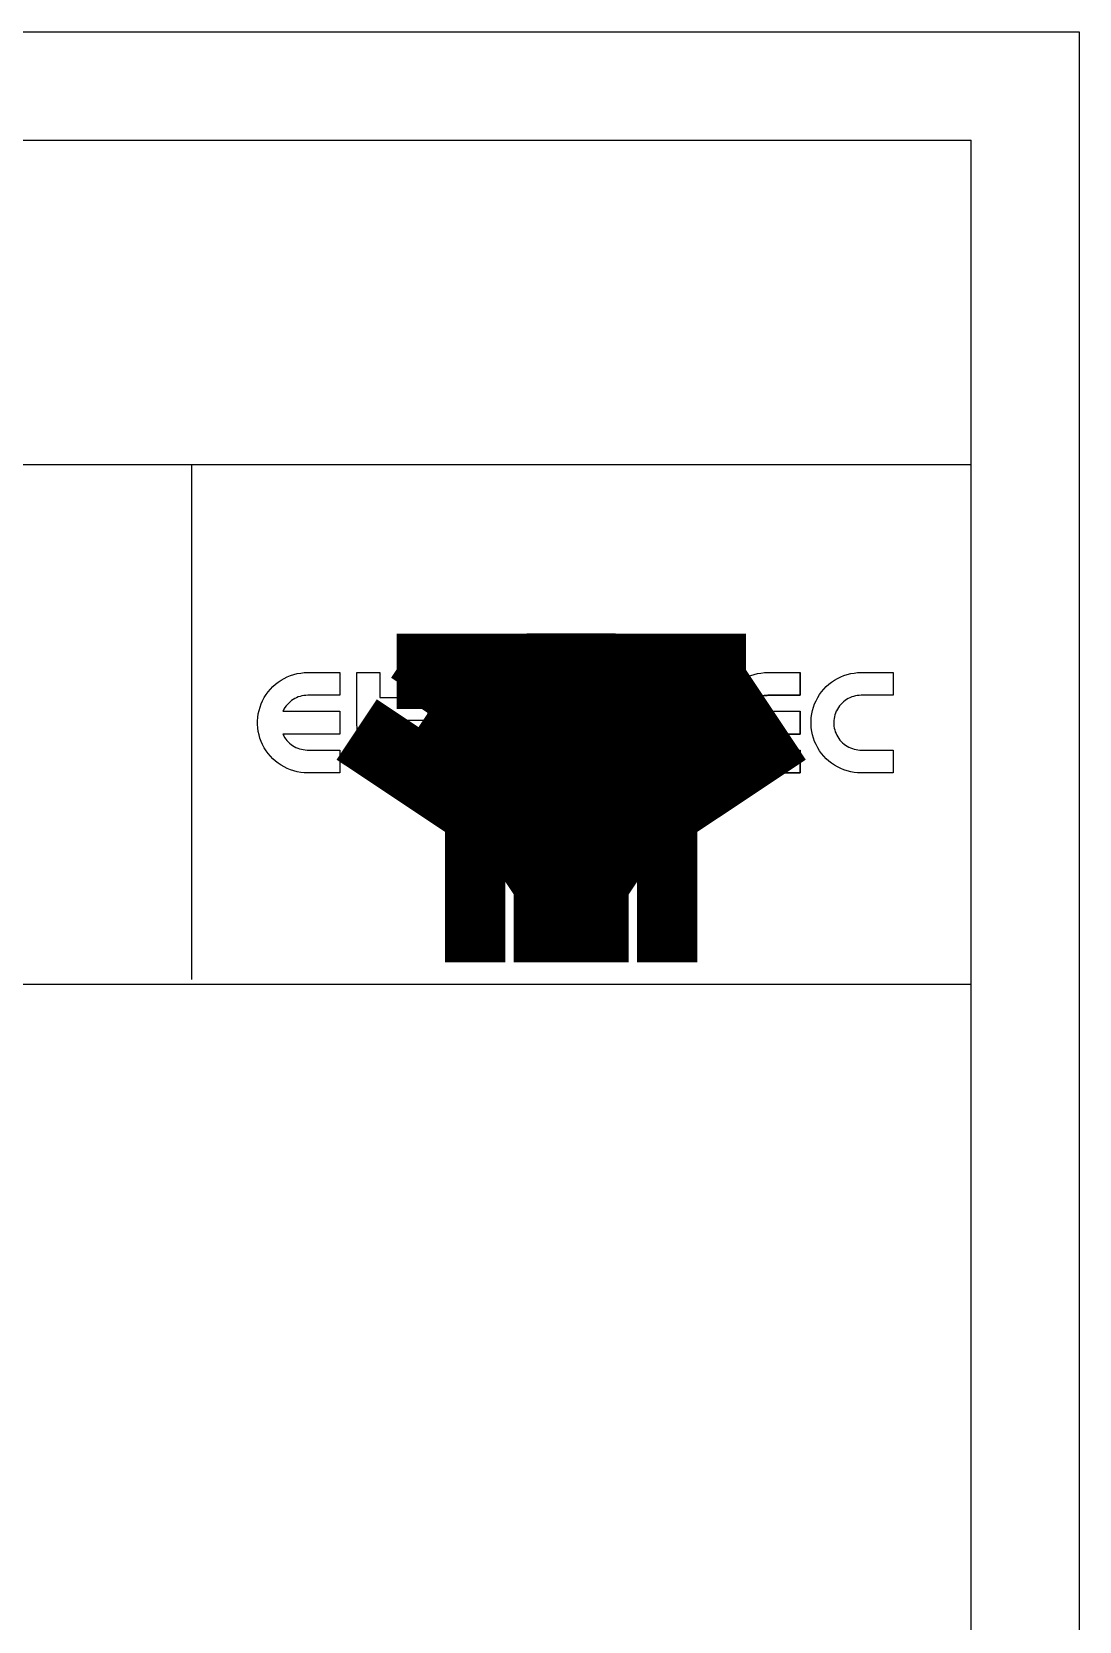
# Model space of a CAD drawing. Extents: x 0.2 to 49.5, y 17.6 to 52.5.
# Drawn here: x 43.78 to 49.46, y 43.89 to 52.51 of the extents above; entities that cross this region are included whole.
import ezdxf

# ---------------------------------------------------------------- set-up
doc = ezdxf.new("R2010")
doc.units = 0
doc.layers.get('0').update_dxf_attribs({"linetype": 'CONTINUOUS'})

msp = doc.modelspace()

# ---------------------------------------------------------------- linework, layer by layer
at = {"color": 7}
for points in [[(0.1546, 52.5138), (49.4628, 52.5138)], [(49.4628, 52.5138), (49.4628, 17.6458)], [(0.7416, 51.9268), (48.8758, 51.9268)], [(48.8758, 18.2328), (48.8758, 51.9268)], [(48.8758, 50.1658), (25.3957, 50.1658)], [(44.6493, 47.3751), (44.6493, 50.1658)], [(25.3957, 47.3482), (48.8758, 47.3482)]]:
    msp.add_lwpolyline(points, dxfattribs=at)
at = {"color": 5}
for points, const_width in [([(44.0047, 51.0599), (43.966, 51.0633), (43.9621, 51.0478), (43.9572, 51.0355), (43.9513, 51.0263), (43.94, 51.016), (43.927, 51.0098), (43.9124, 51.0078), (43.9005, 51.0091), (43.8896, 51.0129), (43.8797, 51.0193), (43.8683, 51.0308), (43.8587, 51.0453), (43.8508, 51.0628), (43.8448, 51.0845), (43.8412, 51.1117), (43.8397, 51.1442), (43.8498, 51.1297), (43.8613, 51.118), (43.8741, 51.1089), (43.8879, 51.1025), (43.9021, 51.0987), (43.9167, 51.0974), (43.9414, 51.1009), (43.9635, 51.1115), (43.983, 51.1292), (43.9982, 51.1525), (44.0073, 51.1799), (44.0103, 51.2115), (44.0089, 51.2331), (44.0046, 51.2536), (43.9975, 51.2731), (43.9878, 51.2906), (43.976, 51.3052), (43.9621, 51.3167), (43.9465, 51.3251), (43.9294, 51.3302), (43.9111, 51.3319), (43.8806, 51.3275), (43.8542, 51.3142), (43.8317, 51.2921), (43.8147, 51.2599), (43.8044, 51.2162), (43.801, 51.1611), (43.8048, 51.0992), (43.8161, 51.0497), (43.835, 51.0126), (43.857, 50.9902), (43.8836, 50.9767), (43.9148, 50.9722), (43.9382, 50.9748), (43.9586, 50.9826), (43.9761, 50.9955), (43.9899, 51.013), (43.9994, 51.0345), (44.0047, 51.0599)], 0.0000000783), ([(43.8458, 51.2117), (43.8467, 51.2264), (43.8496, 51.2407), (43.8543, 51.2545), (43.8608, 51.267), (43.8687, 51.2774), (43.8782, 51.2856), (43.8886, 51.2916), (43.8994, 51.2951), (43.9104, 51.2963), (43.9261, 51.2939), (43.9402, 51.2865), (43.9528, 51.2742), (43.9627, 51.2577), (43.9686, 51.2377), (43.9705, 51.2141), (43.9686, 51.1915), (43.9628, 51.1723), (43.953, 51.1566), (43.9403, 51.1449), (43.9256, 51.1379), (43.9089, 51.1356), (43.8922, 51.1379), (43.8773, 51.1449), (43.8642, 51.1566), (43.854, 51.1721), (43.8478, 51.1905), (43.8458, 51.2117)], 0.0000000783), ([(44.0709, 51.3259), (44.0709, 51.2766), (44.1152, 51.2766), (44.1152, 51.3259), (44.0709, 51.3259)], 0.0000000783), ([(44.1723, 51.2329), (44.2112, 51.2271), (44.2167, 51.2493), (44.2243, 51.267), (44.234, 51.2801), (44.2455, 51.2891), (44.2586, 51.2945), (44.2733, 51.2963), (44.2906, 51.294), (44.3061, 51.2869), (44.3196, 51.2752), (44.3301, 51.26), (44.3365, 51.2425), (44.3386, 51.2228), (44.3366, 51.2041), (44.3308, 51.1877), (44.321, 51.1737), (44.3083, 51.1629), (44.2935, 51.1565), (44.2765, 51.1543), (44.2685, 51.1549), (44.2594, 51.1565), (44.249, 51.1591), (44.2534, 51.1212), (44.2558, 51.1214), (44.2579, 51.1216), (44.2596, 51.1217), (44.2757, 51.1201), (44.2906, 51.1152), (44.3044, 51.1072), (44.3154, 51.0959), (44.3221, 51.0811), (44.3243, 51.0628), (44.3227, 51.0478), (44.3178, 51.0347), (44.3098, 51.0234), (44.2992, 51.0147), (44.2867, 51.0095), (44.2724, 51.0078), (44.2581, 51.0095), (44.2455, 51.0148), (44.2346, 51.0236), (44.2257, 51.036), (44.2192, 51.0518), (44.2151, 51.0712), (44.1762, 51.0635), (44.183, 51.0367), (44.1938, 51.0142), (44.2086, 50.9961), (44.2268, 50.9828), (44.2478, 50.9749), (44.2715, 50.9722), (44.2884, 50.9736), (44.3043, 50.9777), (44.3193, 50.9846), (44.3327, 50.9938), (44.3439, 51.0051), (44.3527, 51.0183), (44.3591, 51.0329), (44.363, 51.048), (44.3643, 51.0638), (44.3631, 51.0785), (44.3594, 51.0924), (44.3533, 51.1053), (44.3447, 51.117), (44.3338, 51.1269), (44.3206, 51.1351), (44.338, 51.1416), (44.3525, 51.1516), (44.3643, 51.165), (44.3729, 51.1814), (44.3781, 51.2004), (44.3799, 51.2218), (44.3765, 51.251), (44.3664, 51.2771), (44.3496, 51.3), (44.3276, 51.3179), (44.3021, 51.3285), (44.273, 51.3321), (44.2468, 51.329), (44.2237, 51.3198), (44.2037, 51.3045), (44.188, 51.2842), (44.1775, 51.2604), (44.1723, 51.2329)], 0.0000000783), ([(44.4782, 51.1349), (44.4635, 51.1274), (44.4515, 51.118), (44.4423, 51.1068), (44.4359, 51.0938), (44.432, 51.0792), (44.4307, 51.063), (44.4334, 51.0388), (44.4417, 51.0172), (44.4555, 50.9984), (44.4739, 50.9839), (44.496, 50.9751), (44.5217, 50.9722), (44.5476, 50.9752), (44.5698, 50.9841), (44.5885, 50.999), (44.6026, 51.0182), (44.611, 51.0399), (44.6138, 51.0642), (44.6125, 51.0799), (44.6087, 51.0941), (44.6022, 51.1069), (44.5932, 51.118), (44.5815, 51.1274), (44.5671, 51.1349), (44.585, 51.1434), (44.5998, 51.1547), (44.6115, 51.169), (44.62, 51.1857), (44.6251, 51.2044), (44.6268, 51.2252), (44.6236, 51.2537), (44.614, 51.279), (44.598, 51.3011), (44.5768, 51.3182), (44.5516, 51.3285), (44.5223, 51.3319), (44.4931, 51.3284), (44.4679, 51.3181), (44.4467, 51.301), (44.4307, 51.2787), (44.4211, 51.2531), (44.4179, 51.224), (44.4197, 51.2023), (44.4249, 51.1832), (44.4336, 51.1665), (44.4455, 51.1526), (44.4604, 51.1421), (44.4782, 51.1349)], 0.0000000783), ([(44.4579, 51.2242), (44.4588, 51.2364), (44.4614, 51.2484), (44.4658, 51.26), (44.4719, 51.2707), (44.4797, 51.2796), (44.4893, 51.2868), (44.4999, 51.2921), (44.5111, 51.2953), (44.5228, 51.2963), (44.5403, 51.2941), (44.5556, 51.2874), (44.5688, 51.2764), (44.5789, 51.2619), (44.585, 51.245), (44.587, 51.2257), (44.5849, 51.2061), (44.5787, 51.1888), (44.5683, 51.174), (44.5548, 51.1627), (44.5392, 51.1559), (44.5215, 51.1536), (44.5042, 51.1558), (44.489, 51.1626), (44.476, 51.1738), (44.4659, 51.1884), (44.4599, 51.2052), (44.4579, 51.2242)], 0.0000000783), ([(44.6646, 51.2336), (44.7055, 51.2298), (44.7098, 51.25), (44.7169, 51.2667), (44.7266, 51.2796), (44.7384, 51.2889), (44.7516, 51.2945), (44.7665, 51.2963), (44.7842, 51.2937), (44.8001, 51.2858), (44.814, 51.2728), (44.8248, 51.2554), (44.8313, 51.2345), (44.8335, 51.2103), (44.8314, 51.1874), (44.8252, 51.1679), (44.8148, 51.1519), (44.801, 51.14), (44.7847, 51.1329), (44.7658, 51.1305), (44.7537, 51.1316), (44.7424, 51.1348), (44.7319, 51.14), (44.7225, 51.147), (44.7146, 51.1552), (44.7081, 51.1647), (44.6715, 51.1594), (44.7022, 50.9785), (44.8599, 50.9785), (44.8599, 51.0198), (44.7334, 51.0198), (44.7163, 51.1144), (44.7356, 51.1022), (44.7556, 51.0948), (44.7762, 51.0923), (44.8024, 51.0959), (44.8258, 51.1065), (44.8462, 51.1243), (44.8621, 51.1476), (44.8716, 51.175), (44.8748, 51.2065), (44.872, 51.2369), (44.8636, 51.2644), (44.8497, 51.2891), (44.8269, 51.3129), (44.7992, 51.3271), (44.7665, 51.3319), (44.7394, 51.3289), (44.7159, 51.3199), (44.6959, 51.305), (44.6802, 51.2851), (44.6698, 51.2613), (44.6646, 51.2336)], 0.0000000783), ([(44.9327, 51.3259), (44.9327, 51.2766), (44.9771, 51.2766), (44.9771, 51.3259), (44.9327, 51.3259)], 0.0000000783), ([(45.0339, 51.1522), (45.0352, 51.1132), (45.0391, 51.0797), (45.0455, 51.0516), (45.0545, 51.0282), (45.0659, 51.0086), (45.0799, 50.9929), (45.0964, 50.9814), (45.1155, 50.9745), (45.1373, 50.9722), (45.1536, 50.9735), (45.1685, 50.9773), (45.182, 50.9836), (45.1941, 50.9924), (45.2047, 51.0033), (45.2138, 51.0165), (45.2216, 51.0319), (45.2281, 51.0494), (45.2335, 51.0689), (45.2375, 51.0919), (45.2398, 51.1196), (45.2406, 51.1522), (45.2394, 51.1908), (45.2355, 51.2242), (45.2292, 51.2522), (45.2203, 51.2757), (45.2089, 51.2953), (45.1949, 51.3111), (45.1784, 51.3226), (45.1592, 51.3296), (45.1373, 51.3319), (45.1089, 51.3278), (45.0849, 51.3156), (45.0653, 51.2954), (45.0479, 51.2599), (45.0374, 51.2122), (45.0339, 51.1522)], 0.0000000783), ([(45.0739, 51.1522), (45.076, 51.2035), (45.082, 51.242), (45.0922, 51.2676), (45.1053, 51.2836), (45.1204, 51.2931), (45.1373, 51.2963), (45.1542, 51.2931), (45.1692, 51.2835), (45.1824, 51.2675), (45.1925, 51.2419), (45.1986, 51.2034), (45.2006, 51.1522), (45.1986, 51.1007), (45.1925, 51.0622), (45.1824, 51.0366), (45.1692, 51.0207), (45.154, 51.0112), (45.1368, 51.008), (45.1202, 51.0108), (45.1059, 51.0192), (45.094, 51.0332), (45.0829, 51.0608), (45.0762, 51.1004), (45.0739, 51.1522)], 0.0000000783), ([(45.4268, 51.3259), (45.3879, 51.3259), (45.3879, 51.0503), (45.3775, 51.0602), (45.3653, 51.0702), (45.351, 51.0801), (45.3363, 51.0892), (45.3227, 51.0966), (45.31, 51.1024), (45.31, 51.0606), (45.3309, 51.0485), (45.3499, 51.0347), (45.3671, 51.0193), (45.3818, 51.0033), (45.3934, 50.9876), (45.4017, 50.9722), (45.4268, 50.9722), (45.4268, 51.3259)], 0.0000000783), ([(45.5483, 51.3259), (45.5483, 51.2766), (45.5926, 51.2766), (45.5926, 51.3259), (45.5483, 51.3259)], 0.0000000783), ([(45.6495, 51.1522), (45.6508, 51.1132), (45.6547, 51.0797), (45.6611, 51.0516), (45.67, 51.0282), (45.6815, 51.0086), (45.6955, 50.9929), (45.712, 50.9814), (45.7311, 50.9745), (45.7529, 50.9722), (45.7692, 50.9735), (45.7841, 50.9773), (45.7976, 50.9836), (45.8097, 50.9924), (45.8203, 51.0033), (45.8294, 51.0165), (45.8372, 51.0319), (45.8437, 51.0494), (45.8491, 51.0689), (45.853, 51.0919), (45.8554, 51.1196), (45.8562, 51.1522), (45.8549, 51.1908), (45.8511, 51.2242), (45.8448, 51.2522), (45.8359, 51.2757), (45.8244, 51.2953), (45.8105, 51.3111), (45.7939, 51.3226), (45.7747, 51.3296), (45.7529, 51.3319), (45.7245, 51.3278), (45.7005, 51.3156), (45.6809, 51.2954), (45.6634, 51.2599), (45.653, 51.2122), (45.6495, 51.1522)], 0.0000000783), ([(45.6895, 51.1522), (45.6915, 51.2035), (45.6976, 51.242), (45.7078, 51.2676), (45.7209, 51.2836), (45.7359, 51.2931), (45.7529, 51.2963), (45.7698, 51.2931), (45.7848, 51.2835), (45.7979, 51.2675), (45.8081, 51.2419), (45.8142, 51.2034), (45.8162, 51.1522), (45.8142, 51.1007), (45.8081, 51.0622), (45.7979, 51.0366), (45.7848, 51.0207), (45.7696, 51.0112), (45.7524, 51.008), (45.7358, 51.0108), (45.7215, 51.0192), (45.7096, 51.0332), (45.6984, 51.0608), (45.6917, 51.1004), (45.6895, 51.1522)], 0.0000000783), ([(45.9176, 51.3259), (45.9176, 51.2766), (45.962, 51.2766), (45.962, 51.3259), (45.9176, 51.3259)], 0.0000000783), ([(46.0417, 51.3259), (46.0417, 50.9737), (46.0837, 50.9737), (46.0837, 51.3259), (46.0417, 51.3259)], 0.0000000783), ([(44.4705, 51.0616), (44.4721, 51.0772), (44.4769, 51.0908), (44.4849, 51.1024), (44.4956, 51.1112), (44.5081, 51.1165), (44.5226, 51.1183), (44.5367, 51.1165), (44.5489, 51.1113), (44.5594, 51.1026), (44.5674, 51.0913), (44.5722, 51.0784), (44.5738, 51.064), (44.5722, 51.049), (44.5672, 51.0356), (44.559, 51.024), (44.5483, 51.015), (44.536, 51.0096), (44.5221, 51.0078), (44.5081, 51.0095), (44.4958, 51.0148), (44.4852, 51.0236), (44.477, 51.0349), (44.4721, 51.0476), (44.4705, 51.0616)], 0.0000000783), ([(46.4672, 48.8411), (46.4672, 49.2492)], 1.415), ([(46.947, 48.8411), (46.947, 49.2492)], 1.415), ([(46.4672, 48.8411), (46.3191, 48.6187)], 1.415), ([(46.6454, 48.8411), (46.4154, 48.4957)], 1.415), ([(46.7688, 48.8411), (46.9987, 48.4957)], 1.415), ([(46.947, 48.8411), (47.3909, 48.1743)], 1.415), ([(46.7071, 48.7107), (46.35, 48.1743)], 1.415), ([(46.7071, 48.7107), (47.0642, 48.1743)], 1.415), ([(46.7071, 48.6438), (46.3945, 48.1743)], 1.415), ([(46.7071, 48.6438), (47.0196, 48.1743)], 1.415), ([(47.1412, 49.242), (47.1412, 49.0937), (47.1972, 49.0937), (47.2063, 49.0939), (47.2138, 49.0943), (47.2198, 49.0951), (47.2267, 49.0967), (47.2328, 49.099), (47.2381, 49.1021), (47.2427, 49.1059), (47.2466, 49.1107), (47.25, 49.1164), (47.2525, 49.1227), (47.254, 49.1295), (47.2545, 49.1366), (47.2531, 49.1486), (47.2491, 49.1593), (47.2424, 49.1686), (47.2322, 49.1759), (47.2177, 49.1803), (47.1989, 49.1817), (47.1609, 49.1817), (47.1609, 49.242), (47.1412, 49.242)], 0.0000000783), ([(47.3473, 49.2288), (47.3406, 49.234), (47.3341, 49.238), (47.3278, 49.2409), (47.3214, 49.2429), (47.3147, 49.2441), (47.3077, 49.2445), (47.2968, 49.2435), (47.2877, 49.2406), (47.2805, 49.2358), (47.2752, 49.2295), (47.272, 49.2222), (47.271, 49.2137), (47.2714, 49.2086), (47.2726, 49.2038), (47.2746, 49.1993), (47.2772, 49.1952), (47.2803, 49.1917), (47.284, 49.1888), (47.288, 49.1864), (47.2924, 49.1844), (47.2971, 49.1829), (47.3013, 49.1819), (47.3066, 49.181), (47.3133, 49.1801), (47.3267, 49.1783), (47.3375, 49.1762), (47.3457, 49.1738), (47.3458, 49.1717), (47.3458, 49.1701), (47.3458, 49.1691), (47.3453, 49.1624), (47.3436, 49.1572), (47.3407, 49.1534), (47.3353, 49.15), (47.3284, 49.1479), (47.3199, 49.1472), (47.3121, 49.1477), (47.3058, 49.1492), (47.301, 49.1517), (47.2972, 49.1555), (47.2942, 49.1608), (47.2919, 49.1677), (47.2741, 49.1652), (47.2761, 49.1581), (47.2787, 49.152), (47.2821, 49.1468), (47.2864, 49.1424), (47.2917, 49.1388), (47.2982, 49.1359), (47.3056, 49.1338), (47.3137, 49.1326), (47.3226, 49.1322), (47.3312, 49.1325), (47.3386, 49.1336), (47.3449, 49.1354), (47.3502, 49.1377), (47.3544, 49.1405), (47.3576, 49.1435), (47.36, 49.1471), (47.3619, 49.1512), (47.3632, 49.1559), (47.3638, 49.1599), (47.3641, 49.1655), (47.3642, 49.1727), (47.3642, 49.197), (47.3643, 49.2119), (47.3647, 49.2226), (47.3653, 49.2291), (47.3664, 49.2336), (47.3679, 49.2379), (47.3699, 49.242), (47.3509, 49.242), (47.3492, 49.2381), (47.348, 49.2336), (47.3473, 49.2288)], 0.0000000783), ([(47.3457, 49.1881), (47.338, 49.1907), (47.3281, 49.193), (47.316, 49.195), (47.3092, 49.1961), (47.3039, 49.1973), (47.3001, 49.1986), (47.2972, 49.2002), (47.2948, 49.2022), (47.2929, 49.2046), (47.2915, 49.2073), (47.2907, 49.2101), (47.2904, 49.2132), (47.291, 49.2178), (47.2928, 49.2218), (47.2959, 49.2254), (47.3002, 49.2281), (47.3055, 49.2297), (47.312, 49.2302), (47.3188, 49.2297), (47.325, 49.2282), (47.3308, 49.2256), (47.3357, 49.2222), (47.3398, 49.218), (47.3428, 49.213), (47.3444, 49.2082), (47.3454, 49.2022), (47.3457, 49.1948), (47.3457, 49.1881)], 0.0000000783), ([(47.4625, 49.2027), (47.4804, 49.205), (47.4775, 49.2165), (47.4724, 49.2261), (47.4654, 49.234), (47.4567, 49.2398), (47.4468, 49.2433), (47.4357, 49.2445), (47.422, 49.2429), (47.4101, 49.2381), (47.4002, 49.2301), (47.3928, 49.2191), (47.3883, 49.2053), (47.3868, 49.1887), (47.3875, 49.1776), (47.3894, 49.1674), (47.3926, 49.1583), (47.3971, 49.1503), (47.403, 49.1438), (47.4102, 49.1387), (47.4182, 49.1351), (47.4268, 49.1329), (47.4358, 49.1322), (47.4468, 49.1331), (47.4563, 49.1361), (47.4644, 49.141), (47.471, 49.1477), (47.4757, 49.1561), (47.4787, 49.1662), (47.461, 49.1689), (47.4589, 49.1623), (47.4559, 49.1568), (47.452, 49.1526), (47.4475, 49.1496), (47.4423, 49.1477), (47.4365, 49.1471), (47.4279, 49.1482), (47.4205, 49.1515), (47.4141, 49.157), (47.4094, 49.1649), (47.4065, 49.1753), (47.4055, 49.1882), (47.4065, 49.2013), (47.4092, 49.2118), (47.4138, 49.2197), (47.4199, 49.2251), (47.4272, 49.2284), (47.4355, 49.2295), (47.4423, 49.2288), (47.4482, 49.2266), (47.4534, 49.2229), (47.4576, 49.2178), (47.4607, 49.211), (47.4625, 49.2027)], 0.0000000783), ([(47.4961, 49.242), (47.4961, 49.0937), (47.5143, 49.0937), (47.5143, 49.1783), (47.5574, 49.1346), (47.581, 49.1346), (47.5399, 49.1745), (47.5852, 49.242), (47.5627, 49.242), (47.5272, 49.1871), (47.5143, 49.1994), (47.5143, 49.242), (47.4961, 49.242)], 0.0000000783), ([(47.6698, 49.2288), (47.6631, 49.234), (47.6566, 49.238), (47.6503, 49.2409), (47.6439, 49.2429), (47.6372, 49.2441), (47.6302, 49.2445), (47.6193, 49.2435), (47.6102, 49.2406), (47.603, 49.2358), (47.5977, 49.2295), (47.5945, 49.2222), (47.5935, 49.2137), (47.5939, 49.2086), (47.5951, 49.2038), (47.5971, 49.1993), (47.5997, 49.1952), (47.6028, 49.1917), (47.6065, 49.1888), (47.6105, 49.1864), (47.6149, 49.1844), (47.6196, 49.1829), (47.6238, 49.1819), (47.6291, 49.181), (47.6358, 49.1801), (47.6492, 49.1783), (47.66, 49.1762), (47.6682, 49.1738), (47.6683, 49.1717), (47.6683, 49.1701), (47.6683, 49.1691), (47.6678, 49.1624), (47.666, 49.1572), (47.6632, 49.1534), (47.6578, 49.15), (47.6509, 49.1479), (47.6424, 49.1472), (47.6346, 49.1477), (47.6283, 49.1492), (47.6235, 49.1517), (47.6197, 49.1555), (47.6167, 49.1608), (47.6144, 49.1677), (47.5966, 49.1652), (47.5986, 49.1581), (47.6012, 49.152), (47.6046, 49.1468), (47.6089, 49.1424), (47.6142, 49.1388), (47.6207, 49.1359), (47.6281, 49.1338), (47.6362, 49.1326), (47.6451, 49.1322), (47.6537, 49.1325), (47.6611, 49.1336), (47.6674, 49.1354), (47.6727, 49.1377), (47.6769, 49.1405), (47.6801, 49.1435), (47.6825, 49.1471), (47.6844, 49.1512), (47.6857, 49.1559), (47.6863, 49.1599), (47.6866, 49.1655), (47.6867, 49.1727), (47.6867, 49.197), (47.6868, 49.2119), (47.6872, 49.2226), (47.6878, 49.2291), (47.6889, 49.2336), (47.6904, 49.2379), (47.6924, 49.242), (47.6734, 49.242), (47.6717, 49.2381), (47.6705, 49.2336), (47.6698, 49.2288)], 0.0000000783), ([(47.6682, 49.1881), (47.6605, 49.1907), (47.6506, 49.193), (47.6385, 49.195), (47.6317, 49.1961), (47.6264, 49.1973), (47.6226, 49.1986), (47.6197, 49.2002), (47.6173, 49.2022), (47.6154, 49.2046), (47.614, 49.2073), (47.6132, 49.2101), (47.6129, 49.2132), (47.6135, 49.2178), (47.6153, 49.2218), (47.6184, 49.2254), (47.6226, 49.2281), (47.628, 49.2297), (47.6345, 49.2302), (47.6413, 49.2297), (47.6475, 49.2282), (47.6533, 49.2256), (47.6582, 49.2222), (47.6623, 49.218), (47.6653, 49.213), (47.6669, 49.2082), (47.6679, 49.2022), (47.6682, 49.1948), (47.6682, 49.1881)], 0.0000000783), ([(47.7116, 49.251), (47.7293, 49.2536), (47.7304, 49.2586), (47.7325, 49.2625), (47.7354, 49.2655), (47.7405, 49.2683), (47.7467, 49.27), (47.754, 49.2706), (47.7617, 49.27), (47.7683, 49.2683), (47.7735, 49.2655), (47.7776, 49.2617), (47.7807, 49.257), (47.7828, 49.2514), (47.7836, 49.2463), (47.784, 49.2385), (47.7841, 49.228), (47.7755, 49.2358), (47.7656, 49.2405), (47.7544, 49.242), (47.7407, 49.2403), (47.7293, 49.2349), (47.7201, 49.2261), (47.7133, 49.2147), (47.7093, 49.2019), (47.7079, 49.1877), (47.7085, 49.1777), (47.7104, 49.1683), (47.7135, 49.1593), (47.7177, 49.1513), (47.7231, 49.1446), (47.7296, 49.1392), (47.7371, 49.1353), (47.7454, 49.1329), (47.7545, 49.1322), (47.7664, 49.1339), (47.7769, 49.139), (47.7858, 49.1475), (47.7858, 49.1346), (47.8026, 49.1346), (47.8026, 49.2275), (47.8021, 49.2426), (47.8004, 49.2544), (47.7975, 49.263), (47.7934, 49.2695), (47.788, 49.2751), (47.7813, 49.2796), (47.7734, 49.283), (47.7643, 49.285), (47.7541, 49.2857), (47.7421, 49.2847), (47.7317, 49.2818), (47.723, 49.277), (47.7165, 49.2703), (47.7126, 49.2616), (47.7116, 49.251)], 0.0000000783), ([(47.7266, 49.1864), (47.7276, 49.1992), (47.7304, 49.2095), (47.735, 49.2173), (47.7411, 49.2227), (47.7481, 49.2259), (47.7561, 49.227), (47.764, 49.2259), (47.771, 49.2227), (47.7771, 49.2173), (47.7818, 49.2096), (47.7847, 49.1995), (47.7856, 49.187), (47.7847, 49.1749), (47.7817, 49.165), (47.7769, 49.1573), (47.7706, 49.1517), (47.7636, 49.1483), (47.7558, 49.1472), (47.7481, 49.1483), (47.7412, 49.1516), (47.7351, 49.1571), (47.7304, 49.1647), (47.7276, 49.1745), (47.7266, 49.1864)], 0.0000000783), ([(47.8302, 49.1346), (47.8485, 49.1346), (47.8485, 49.242), (47.8302, 49.242), (47.8302, 49.1346)], 0.0000000783), ([(47.8762, 49.242), (47.8762, 49.1346), (47.8926, 49.1346), (47.8926, 49.1499), (47.9016, 49.14), (47.913, 49.1341), (47.9268, 49.1322), (47.9331, 49.1325), (47.939, 49.1337), (47.9446, 49.1356), (47.9496, 49.1382), (47.9537, 49.1413), (47.9568, 49.1448), (47.9593, 49.1488), (47.9612, 49.1533), (47.9625, 49.1583), (47.9631, 49.1625), (47.9634, 49.1684), (47.9635, 49.176), (47.9635, 49.242), (47.9453, 49.242), (47.9453, 49.1767), (47.9451, 49.1699), (47.9444, 49.1643), (47.9432, 49.16), (47.9414, 49.1566), (47.9389, 49.1537), (47.9356, 49.1512), (47.9318, 49.1494), (47.9276, 49.1483), (47.9229, 49.1479), (47.9155, 49.1488), (47.9088, 49.1512), (47.9029, 49.1553), (47.8982, 49.1617), (47.8953, 49.1711), (47.8944, 49.1834), (47.8944, 49.242), (47.8762, 49.242)], 0.0000000783), ([(47.9881, 49.251), (48.0058, 49.2536), (48.007, 49.2586), (48.0091, 49.2625), (48.012, 49.2655), (48.0171, 49.2683), (48.0232, 49.27), (48.0305, 49.2706), (48.0383, 49.27), (48.0448, 49.2683), (48.05, 49.2655), (48.0541, 49.2617), (48.0572, 49.257), (48.0593, 49.2514), (48.0601, 49.2463), (48.0606, 49.2385), (48.0607, 49.228), (48.0521, 49.2358), (48.0421, 49.2405), (48.0309, 49.242), (48.0173, 49.2403), (48.0058, 49.2349), (47.9966, 49.2261), (47.9899, 49.2147), (47.9858, 49.2019), (47.9845, 49.1877), (47.9851, 49.1777), (47.9869, 49.1683), (47.99, 49.1593), (47.9943, 49.1513), (47.9997, 49.1446), (48.0062, 49.1392), (48.0136, 49.1353), (48.0219, 49.1329), (48.031, 49.1322), (48.043, 49.1339), (48.0534, 49.139), (48.0624, 49.1475), (48.0624, 49.1346), (48.0792, 49.1346), (48.0792, 49.2275), (48.0786, 49.2426), (48.0769, 49.2544), (48.0741, 49.263), (48.07, 49.2695), (48.0646, 49.2751), (48.0579, 49.2796), (48.0499, 49.283), (48.0408, 49.285), (48.0306, 49.2857), (48.0186, 49.2847), (48.0083, 49.2818), (47.9995, 49.277), (47.993, 49.2703), (47.9892, 49.2616), (47.9881, 49.251)], 0.0000000783), ([(48.0032, 49.1864), (48.0041, 49.1992), (48.0069, 49.2095), (48.0116, 49.2173), (48.0177, 49.2227), (48.0247, 49.2259), (48.0326, 49.227), (48.0405, 49.2259), (48.0476, 49.2227), (48.0537, 49.2173), (48.0584, 49.2096), (48.0612, 49.1995), (48.0622, 49.187), (48.0612, 49.1749), (48.0583, 49.165), (48.0534, 49.1573), (48.0472, 49.1517), (48.0402, 49.1483), (48.0323, 49.1472), (48.0246, 49.1483), (48.0178, 49.1516), (48.0117, 49.1571), (48.007, 49.1647), (48.0041, 49.1745), (48.0032, 49.1864)], 0.0000000783), ([(46.2413, 48.5018), (46.0232, 48.1743)], 1.415), ([(46.4154, 48.4957), (46.564, 48.4957)], 1.415), ([(46.8502, 48.4957), (46.9987, 48.4957)], 1.415), ([(47.1992, 49.1642), (47.2107, 49.1634), (47.2197, 49.1611), (47.2262, 49.1571), (47.2307, 49.1518), (47.2333, 49.1451), (47.2342, 49.1372), (47.2337, 49.1313), (47.2321, 49.126), (47.2295, 49.1213), (47.2261, 49.1174), (47.2219, 49.1144), (47.2171, 49.1125), (47.2129, 49.1118), (47.2068, 49.1114), (47.1988, 49.1112), (47.1609, 49.1112), (47.1609, 49.1642), (47.1992, 49.1642)], 0.0000000783), ([(47.8302, 49.1146), (47.8302, 49.0937), (47.8485, 49.0937), (47.8485, 49.1146), (47.8302, 49.1146)], 0.0000000783), ([(46.0232, 48.1743), (46.35, 48.1743)], 1.415), ([(46.3945, 48.1743), (47.0196, 48.1743)], 1.415), ([(47.0642, 48.1743), (47.3909, 48.1743)], 1.415)]:
    msp.add_lwpolyline(points, dxfattribs=dict(at, const_width=const_width))
at = {"color": 9}
msp.add_lwpolyline([(46.6454, 48.8411), (46.4154, 48.4957), (46.564, 48.4957), (46.35, 48.1743), (46.0232, 48.1743), (46.2379, 48.4968), (46.2569, 48.4953), (46.2758, 48.4952), (46.2873, 48.4957), (46.3824, 48.4957), (46.3824, 48.6187), (46.3191, 48.6187), (46.4672, 48.8411), (46.4672, 49.2492), (46.947, 49.2492), (46.947, 48.8411), (47.0469, 48.691), (47.0469, 48.4957), (47.1705, 48.4957), (47.1705, 48.5053), (47.3909, 48.1743), (47.0642, 48.1743), (46.8502, 48.4957), (46.9987, 48.4957), (46.7688, 48.8411), (46.7688, 49.039), (46.6454, 49.039), (46.6454, 48.8411)], dxfattribs=at)
at = {"color": 5}
for points in [[(45.4524, 48.8288), (45.4524, 48.7052), (45.1428, 48.7052), (45.1474, 48.696), (45.1527, 48.6871), (45.1586, 48.6785), (45.165, 48.6704), (45.172, 48.6628), (45.1796, 48.6557), (45.1876, 48.6491), (45.196, 48.6432), (45.2048, 48.6378), (45.214, 48.633), (45.2235, 48.6289), (45.2333, 48.6255), (45.2433, 48.6227), (45.2534, 48.6207), (45.2637, 48.6193), (45.274, 48.6187), (45.2776, 48.6187), (45.4524, 48.6187), (45.4524, 48.4957), (45.2586, 48.4957), (45.2398, 48.4977), (45.2211, 48.501), (45.2026, 48.5056), (45.1846, 48.5115), (45.167, 48.5186), (45.1499, 48.5269), (45.1335, 48.5364), (45.1177, 48.547), (45.1028, 48.5587), (45.0887, 48.5714), (45.0755, 48.5851), (45.0633, 48.5996), (45.0521, 48.615), (45.0421, 48.6311), (45.0332, 48.6478), (45.0254, 48.6652), (45.0189, 48.683), (45.0137, 48.7012), (45.0098, 48.7198), (45.0071, 48.7386), (45.0058, 48.7575), (45.0058, 48.7765), (45.0071, 48.7955), (45.0098, 48.8143), (45.0137, 48.8328), (45.019, 48.8511), (45.0254, 48.8689), (45.0332, 48.8863), (45.0421, 48.903), (45.0521, 48.9191), (45.0633, 48.9345), (45.0755, 48.949), (45.0887, 48.9627), (45.1028, 48.9754), (45.1178, 48.9871), (45.1335, 48.9977), (45.1499, 49.0072), (45.167, 49.0155), (45.1846, 49.0226), (45.2027, 49.0285), (45.2211, 49.0331), (45.2398, 49.0364), (45.2586, 49.0383), (45.2776, 49.039), (45.4524, 49.039), (45.4524, 48.9154), (45.2776, 48.9154), (45.2673, 48.915), (45.257, 48.9139), (45.2468, 48.9121), (45.2367, 48.9096), (45.2269, 48.9064), (45.2173, 48.9026), (45.208, 48.898), (45.199, 48.8928), (45.1904, 48.8871), (45.1823, 48.8807), (45.1746, 48.8737), (45.1674, 48.8663), (45.1607, 48.8584), (45.1546, 48.85), (45.1491, 48.8412), (45.1443, 48.8321), (45.1428, 48.8288), (45.4524, 48.8288)], [(45.6687, 48.7793), (45.6682, 48.7689), (45.6685, 48.7586), (45.6694, 48.7483), (45.6711, 48.7381), (45.6735, 48.728), (45.6765, 48.7181), (45.6803, 48.7084), (45.6847, 48.6991), (45.6898, 48.69), (45.6954, 48.6814), (45.7017, 48.6731), (45.7085, 48.6654), (45.7159, 48.6581), (45.7237, 48.6513), (45.732, 48.6451), (45.7408, 48.6395), (45.7498, 48.6345), (45.7592, 48.6302), (45.7689, 48.6265), (45.7788, 48.6236), (45.7889, 48.6213), (45.7992, 48.6197), (45.8095, 48.6189), (45.8166, 48.6187), (45.9306, 48.6187), (45.9306, 48.4957), (45.7976, 48.4957), (45.7787, 48.4977), (45.76, 48.501), (45.7416, 48.5056), (45.7235, 48.5115), (45.7059, 48.5186), (45.6889, 48.5269), (45.6724, 48.5364), (45.6567, 48.547), (45.6417, 48.5587), (45.6276, 48.5714), (45.6145, 48.5851), (45.6023, 48.5996), (45.5911, 48.615), (45.581, 48.6311), (45.5721, 48.6478), (45.5644, 48.6652), (45.5579, 48.683), (45.5527, 48.7012), (45.5487, 48.7198), (45.5461, 48.7386), (45.5448, 48.7575), (45.5446, 48.767), (45.5446, 49.039), (45.6682, 49.039), (45.6682, 48.9029), (45.9306, 48.9029), (45.9306, 48.7793), (45.6687, 48.7793)], [(45.9964, 49.039), (46.12, 49.039)], [(45.9964, 48.767), (45.9964, 49.039)], [(46.2684, 48.6187), (46.3824, 48.6187), (46.3824, 48.4957), (46.2873, 48.4957), (46.2684, 48.4951), (46.2494, 48.4957), (46.2305, 48.4977), (46.2118, 48.501), (46.1934, 48.5056), (46.1753, 48.5115), (46.1577, 48.5186), (46.1407, 48.5269), (46.1242, 48.5364), (46.1085, 48.547), (46.0935, 48.5587), (46.0794, 48.5714), (46.0663, 48.585), (46.054, 48.5996), (46.0429, 48.6149), (46.0328, 48.631), (46.0239, 48.6478), (46.0162, 48.6651), (46.0097, 48.683), (46.0045, 48.7012), (46.0005, 48.7198), (45.9979, 48.7386), (45.9966, 48.7575), (45.9964, 48.767), (45.9964, 49.039), (46.12, 49.039), (46.12, 48.9029), (46.3824, 48.9029), (46.3824, 48.7793), (46.1205, 48.7793), (46.12, 48.7689), (46.1203, 48.7586), (46.1212, 48.7483), (46.1229, 48.7381), (46.1252, 48.728), (46.1283, 48.7181), (46.1321, 48.7084), (46.1365, 48.6991), (46.1416, 48.69), (46.1472, 48.6814), (46.1535, 48.6731), (46.1603, 48.6654), (46.1677, 48.6581), (46.1755, 48.6513), (46.1838, 48.6451), (46.1925, 48.6395), (46.2016, 48.6345), (46.211, 48.6302), (46.2207, 48.6265), (46.2306, 48.6236), (46.2407, 48.6213), (46.251, 48.6197), (46.2613, 48.6189), (46.2684, 48.6187)], [(46.12, 48.9029), (46.12, 49.039)], [(46.9987, 48.4957), (46.8502, 48.4957), (46.7071, 48.7107), (46.564, 48.4957), (46.4154, 48.4957), (46.6454, 48.8411), (46.6454, 49.039), (46.7688, 49.039), (46.7688, 48.8411), (46.9987, 48.4957)], [(46.6454, 49.039), (46.7688, 49.039)], [(46.6454, 48.8411), (46.6454, 49.039)], [(46.7688, 48.8411), (46.7688, 49.039)], [(47.0469, 48.7677), (47.0476, 48.7867), (47.0496, 48.8055), (47.0529, 48.8242), (47.0575, 48.8427), (47.0633, 48.8607), (47.0704, 48.8783), (47.0788, 48.8954), (47.0882, 48.9118), (47.0989, 48.9276), (47.1105, 48.9425), (47.1232, 48.9566), (47.1369, 48.9698), (47.1514, 48.982), (47.1668, 48.9932), (47.1829, 49.0032), (47.1997, 49.0121), (47.217, 49.0199), (47.2348, 49.0264), (47.2531, 49.0316), (47.2717, 49.0355), (47.2905, 49.0382), (47.3094, 49.0395), (47.3284, 49.0395), (47.3379, 49.039)], [(47.4329, 48.7059), (47.4329, 48.6318), (47.1705, 48.6318), (47.1705, 48.4957), (47.0469, 48.4957), (47.0469, 48.7677), (47.0476, 48.7867), (47.0496, 48.8055), (47.0529, 48.8242), (47.0575, 48.8427), (47.0633, 48.8607), (47.0704, 48.8783), (47.0788, 48.8954), (47.0882, 48.9118), (47.0989, 48.9276), (47.1105, 48.9425), (47.1232, 48.9566), (47.1369, 48.9698), (47.1514, 48.982), (47.1668, 48.9932), (47.1829, 49.0032), (47.1997, 49.0121), (47.217, 49.0199), (47.2348, 49.0264), (47.2531, 49.0316), (47.2717, 49.0355), (47.2905, 49.0382), (47.2999, 49.039), (47.4329, 49.039), (47.4329, 48.916), (47.3189, 48.916), (47.3085, 48.9157), (47.2982, 48.9146), (47.288, 48.9128), (47.278, 48.9103), (47.2682, 48.9071), (47.2585, 48.9032), (47.2492, 48.8987), (47.2403, 48.8935), (47.2317, 48.8877), (47.2235, 48.8813), (47.2158, 48.8744), (47.2086, 48.867), (47.202, 48.859), (47.1959, 48.8507), (47.1904, 48.8419), (47.1856, 48.8327), (47.1813, 48.8233), (47.1778, 48.8135), (47.1749, 48.8036), (47.1728, 48.7935), (47.1714, 48.7832), (47.1706, 48.7729), (47.1706, 48.7625), (47.171, 48.7555), (47.4329, 48.7555), (47.4329, 48.7059)], [(47.2999, 49.039), (47.4329, 49.039)], [(47.4329, 49.039), (47.4329, 48.916)], [(47.7934, 48.4957), (47.7744, 48.4951), (47.7555, 48.4957), (47.7366, 48.4977), (47.7179, 48.501), (47.6995, 48.5056), (47.6814, 48.5115), (47.6638, 48.5186), (47.6468, 48.5269), (47.6303, 48.5364), (47.6146, 48.547), (47.5996, 48.5587), (47.5855, 48.5714), (47.5723, 48.585), (47.5601, 48.5996), (47.549, 48.6149), (47.5389, 48.631), (47.53, 48.6478), (47.5223, 48.6651), (47.5158, 48.683), (47.5105, 48.7012), (47.5066, 48.7198), (47.504, 48.7386), (47.5026, 48.7575), (47.5026, 48.7765), (47.504, 48.7955), (47.5066, 48.8143), (47.5105, 48.8328), (47.5158, 48.8511), (47.5223, 48.8689), (47.53, 48.8863), (47.5389, 48.903), (47.549, 48.9191), (47.5601, 48.9345), (47.5723, 48.949), (47.5855, 48.9627), (47.5996, 48.9754), (47.6146, 48.9871), (47.6303, 48.9977), (47.6467, 49.0072), (47.6638, 49.0155), (47.6814, 49.0226), (47.6995, 49.0285), (47.7179, 49.0331), (47.7366, 49.0364), (47.7555, 49.0383), (47.7744, 49.039), (47.7744, 49.039)], [(47.9492, 48.7052), (47.6396, 48.7052), (47.6442, 48.696), (47.6495, 48.6871), (47.6554, 48.6785), (47.6618, 48.6704), (47.6688, 48.6628), (47.6764, 48.6557), (47.6844, 48.6491), (47.6928, 48.6432), (47.7017, 48.6378), (47.7109, 48.633), (47.7204, 48.6289), (47.7301, 48.6255), (47.7401, 48.6227), (47.7503, 48.6207), (47.7605, 48.6193), (47.7709, 48.6187), (47.7744, 48.6187), (47.9492, 48.6187), (47.9492, 48.4957), (47.7555, 48.4957), (47.7366, 48.4977), (47.7179, 48.501), (47.6995, 48.5056), (47.6814, 48.5115), (47.6638, 48.5186), (47.6467, 48.5269), (47.6303, 48.5364), (47.6146, 48.547), (47.5996, 48.5587), (47.5855, 48.5714), (47.5723, 48.5851), (47.5601, 48.5996), (47.549, 48.615), (47.5389, 48.6311), (47.53, 48.6478), (47.5223, 48.6652), (47.5158, 48.683), (47.5105, 48.7012), (47.5066, 48.7198), (47.504, 48.7386), (47.5026, 48.7575), (47.5026, 48.7765), (47.504, 48.7955), (47.5066, 48.8143), (47.5105, 48.8328), (47.5158, 48.8511), (47.5223, 48.8689), (47.53, 48.8863), (47.5389, 48.903), (47.549, 48.9191), (47.5601, 48.9345), (47.5723, 48.949), (47.5855, 48.9627), (47.5996, 48.9754), (47.6146, 48.9871), (47.6303, 48.9977), (47.6468, 49.0072), (47.6638, 49.0155), (47.6814, 49.0226), (47.6995, 49.0285), (47.7179, 49.0331), (47.7366, 49.0364), (47.7555, 49.0383), (47.7744, 49.039), (47.9492, 49.039), (47.9492, 48.9154), (47.7744, 48.9154), (47.7641, 48.915), (47.7538, 48.9139), (47.7436, 48.9121), (47.7335, 48.9096), (47.7237, 48.9064), (47.7141, 48.9026), (47.7048, 48.898), (47.6958, 48.8928), (47.6872, 48.8871), (47.6791, 48.8807), (47.6714, 48.8737), (47.6642, 48.8663), (47.6575, 48.8584), (47.6514, 48.85), (47.646, 48.8412), (47.6411, 48.8321), (47.6396, 48.8288), (47.9492, 48.8288), (47.9492, 48.7052)], [(47.7744, 49.039), (47.9492, 49.039)], [(47.9492, 48.9154), (47.9492, 49.039)], [(48.2986, 48.4957), (48.2797, 48.4951), (48.2607, 48.4957), (48.2418, 48.4977), (48.2231, 48.501), (48.2047, 48.5056), (48.1867, 48.5115), (48.1691, 48.5186), (48.152, 48.5269), (48.1355, 48.5364), (48.1198, 48.547), (48.1049, 48.5587), (48.0907, 48.5714), (48.0776, 48.585), (48.0654, 48.5996), (48.0542, 48.6149), (48.0441, 48.631), (48.0352, 48.6478), (48.0275, 48.6651), (48.021, 48.683), (48.0158, 48.7012), (48.0118, 48.7198), (48.0092, 48.7386), (48.0079, 48.7575), (48.0079, 48.7765), (48.0092, 48.7955), (48.0118, 48.8143), (48.0158, 48.8328), (48.021, 48.8511), (48.0275, 48.8689), (48.0352, 48.8863), (48.0441, 48.903), (48.0542, 48.9191), (48.0653, 48.9345), (48.0775, 48.949), (48.0907, 48.9627), (48.1048, 48.9754), (48.1198, 48.9871), (48.1355, 48.9977), (48.152, 49.0072), (48.169, 49.0155), (48.1866, 49.0226), (48.2047, 49.0285), (48.2231, 49.0331), (48.2418, 49.0364), (48.2607, 49.0383), (48.2797, 49.039), (48.2797, 49.039)], [(48.4544, 48.4957), (48.2607, 48.4957), (48.2418, 48.4977), (48.2231, 48.501), (48.2047, 48.5056), (48.1866, 48.5115), (48.169, 48.5186), (48.152, 48.5269), (48.1355, 48.5364), (48.1198, 48.547), (48.1048, 48.5587), (48.0907, 48.5714), (48.0775, 48.5851), (48.0653, 48.5996), (48.0542, 48.615), (48.0441, 48.6311), (48.0352, 48.6478), (48.0275, 48.6652), (48.021, 48.683), (48.0158, 48.7012), (48.0118, 48.7198), (48.0092, 48.7386), (48.0079, 48.7575), (48.0079, 48.7765), (48.0092, 48.7955), (48.0118, 48.8143), (48.0158, 48.8328), (48.021, 48.8511), (48.0275, 48.8689), (48.0352, 48.8863), (48.0441, 48.903), (48.0542, 48.9191), (48.0654, 48.9345), (48.0776, 48.949), (48.0907, 48.9627), (48.1049, 48.9754), (48.1198, 48.9871), (48.1355, 48.9977), (48.152, 49.0072), (48.1691, 49.0155), (48.1867, 49.0226), (48.2047, 49.0285), (48.2231, 49.0331), (48.2418, 49.0364), (48.2607, 49.0383), (48.2797, 49.039), (48.4544, 49.039), (48.4544, 48.9154), (48.2797, 48.9154), (48.2693, 48.915), (48.259, 48.9139), (48.2488, 48.9121), (48.2388, 48.9096), (48.2289, 48.9064), (48.2193, 48.9026), (48.21, 48.898), (48.2011, 48.8928), (48.1925, 48.8871), (48.1843, 48.8807), (48.1766, 48.8737), (48.1694, 48.8663), (48.1628, 48.8584), (48.1567, 48.85), (48.1512, 48.8412), (48.1463, 48.8321), (48.1448, 48.8288), (48.1408, 48.8193), (48.1375, 48.8095), (48.1349, 48.7995), (48.133, 48.7893), (48.1318, 48.779), (48.1313, 48.7687), (48.1316, 48.7583), (48.1325, 48.748), (48.1342, 48.7378), (48.1366, 48.7277), (48.1397, 48.7178), (48.1435, 48.7082), (48.1479, 48.6988), (48.153, 48.6898), (48.1587, 48.6812), (48.165, 48.6729), (48.1718, 48.6652), (48.1792, 48.6579), (48.1871, 48.6511), (48.1954, 48.645), (48.2041, 48.6394), (48.2132, 48.6344), (48.2226, 48.6301), (48.2323, 48.6265), (48.2422, 48.6235), (48.2523, 48.6212), (48.2626, 48.6197), (48.2729, 48.6188), (48.2797, 48.6187), (48.4544, 48.6187), (48.4544, 48.4957)], [(45.9306, 48.7793), (45.9306, 48.9029)], [(46.12, 48.9029), (46.3824, 48.9029)], [(46.3824, 48.7793), (46.3824, 48.9029)], [(47.171, 48.7555), (47.1706, 48.7658), (47.1708, 48.7761), (47.1717, 48.7865), (47.1734, 48.7967), (47.1758, 48.8068), (47.1788, 48.8166), (47.1826, 48.8263), (47.187, 48.8357), (47.1921, 48.8447), (47.1978, 48.8533), (47.204, 48.8616), (47.2109, 48.8694), (47.2182, 48.8767), (47.2261, 48.8834), (47.2344, 48.8896), (47.2431, 48.8952), (47.2522, 48.9002), (47.2616, 48.9045), (47.2712, 48.9082), (47.2812, 48.9112), (47.2913, 48.9134), (47.3015, 48.915), (47.3118, 48.9159), (47.3189, 48.916)], [(47.3189, 48.916), (47.4329, 48.916)], [(47.6396, 48.8288), (47.6442, 48.8381), (47.6495, 48.847), (47.6554, 48.8555), (47.6618, 48.8636), (47.6688, 48.8712), (47.6764, 48.8784), (47.6844, 48.8849), (47.6928, 48.8909), (47.7017, 48.8963), (47.7109, 48.9011), (47.7204, 48.9052), (47.7301, 48.9086), (47.7401, 48.9114), (47.7503, 48.9134), (47.7605, 48.9147), (47.7709, 48.9153), (47.7744, 48.9154)], [(47.7744, 48.9154), (47.9492, 48.9154)], [(45.9306, 48.7793), (45.9306, 48.8288)], [(46.3824, 48.7793), (46.3824, 48.8288)], [(47.6396, 48.8288), (47.9492, 48.8288)], [(47.9492, 48.7052), (47.9492, 48.8288)], [(46.2873, 48.4957), (46.2684, 48.4951), (46.2494, 48.4957), (46.2305, 48.4977), (46.2118, 48.501), (46.1934, 48.5056), (46.1753, 48.5115), (46.1577, 48.5186), (46.1407, 48.5269), (46.1242, 48.5364), (46.1085, 48.547), (46.0935, 48.5587), (46.0794, 48.5714), (46.0663, 48.585), (46.054, 48.5996), (46.0429, 48.6149), (46.0328, 48.631), (46.0239, 48.6478), (46.0162, 48.6651), (46.0097, 48.683), (46.0045, 48.7012), (46.0005, 48.7198), (45.9979, 48.7386), (45.9966, 48.7575), (45.9964, 48.767)], [(46.2684, 48.6187), (46.258, 48.619), (46.2477, 48.6201), (46.2375, 48.6219), (46.2275, 48.6244), (46.2176, 48.6276), (46.208, 48.6315), (46.1987, 48.6361), (46.1897, 48.6412), (46.1812, 48.647), (46.173, 48.6534), (46.1653, 48.6603), (46.1581, 48.6678), (46.1515, 48.6757), (46.1454, 48.6841), (46.1399, 48.6929), (46.135, 48.702), (46.1308, 48.7115), (46.1273, 48.7212), (46.1244, 48.7311), (46.1223, 48.7413), (46.1208, 48.7515), (46.1201, 48.7619), (46.1201, 48.7722), (46.1205, 48.7793)], [(46.1205, 48.7793), (46.3824, 48.7793)], [(47.0469, 48.7677), (47.0469, 48.4957)], [(47.171, 48.7555), (47.4329, 48.7555)], [(47.4329, 48.7555), (47.4329, 48.7059)], [(47.4329, 48.7555), (47.4329, 48.6318)], [(47.6396, 48.7052), (47.9492, 48.7052)], [(47.7744, 48.6187), (47.7641, 48.619), (47.7538, 48.6201), (47.7436, 48.6219), (47.7335, 48.6244), (47.7237, 48.6276), (47.7141, 48.6315), (47.7048, 48.6361), (47.6958, 48.6412), (47.6872, 48.647), (47.6791, 48.6534), (47.6714, 48.6603), (47.6642, 48.6678), (47.6575, 48.6757), (47.6514, 48.6841), (47.646, 48.6929), (47.6411, 48.702), (47.6396, 48.7052)], [(45.9306, 48.4957), (45.9306, 48.6187)], [(46.2684, 48.6187), (46.3824, 48.6187)], [(46.3824, 48.4957), (46.3824, 48.6187)], [(47.1705, 48.6318), (47.1705, 48.4957)], [(47.1705, 48.6318), (47.4329, 48.6318)], [(47.7744, 48.6187), (47.9492, 48.6187)], [(47.9492, 48.4957), (47.9492, 48.6187)], [(46.2873, 48.4957), (46.3824, 48.4957)], [(47.0469, 48.4957), (47.1705, 48.4957)], [(47.7555, 48.4957), (47.9492, 48.4957)]]:
    msp.add_lwpolyline(points, dxfattribs=at)
at = {"color": 1}
msp.add_lwpolyline([(46.3945, 48.1743), (46.7071, 48.6438), (47.0196, 48.1743), (46.3945, 48.1743)], dxfattribs=at)

doc.saveas('drawing.dxf')
